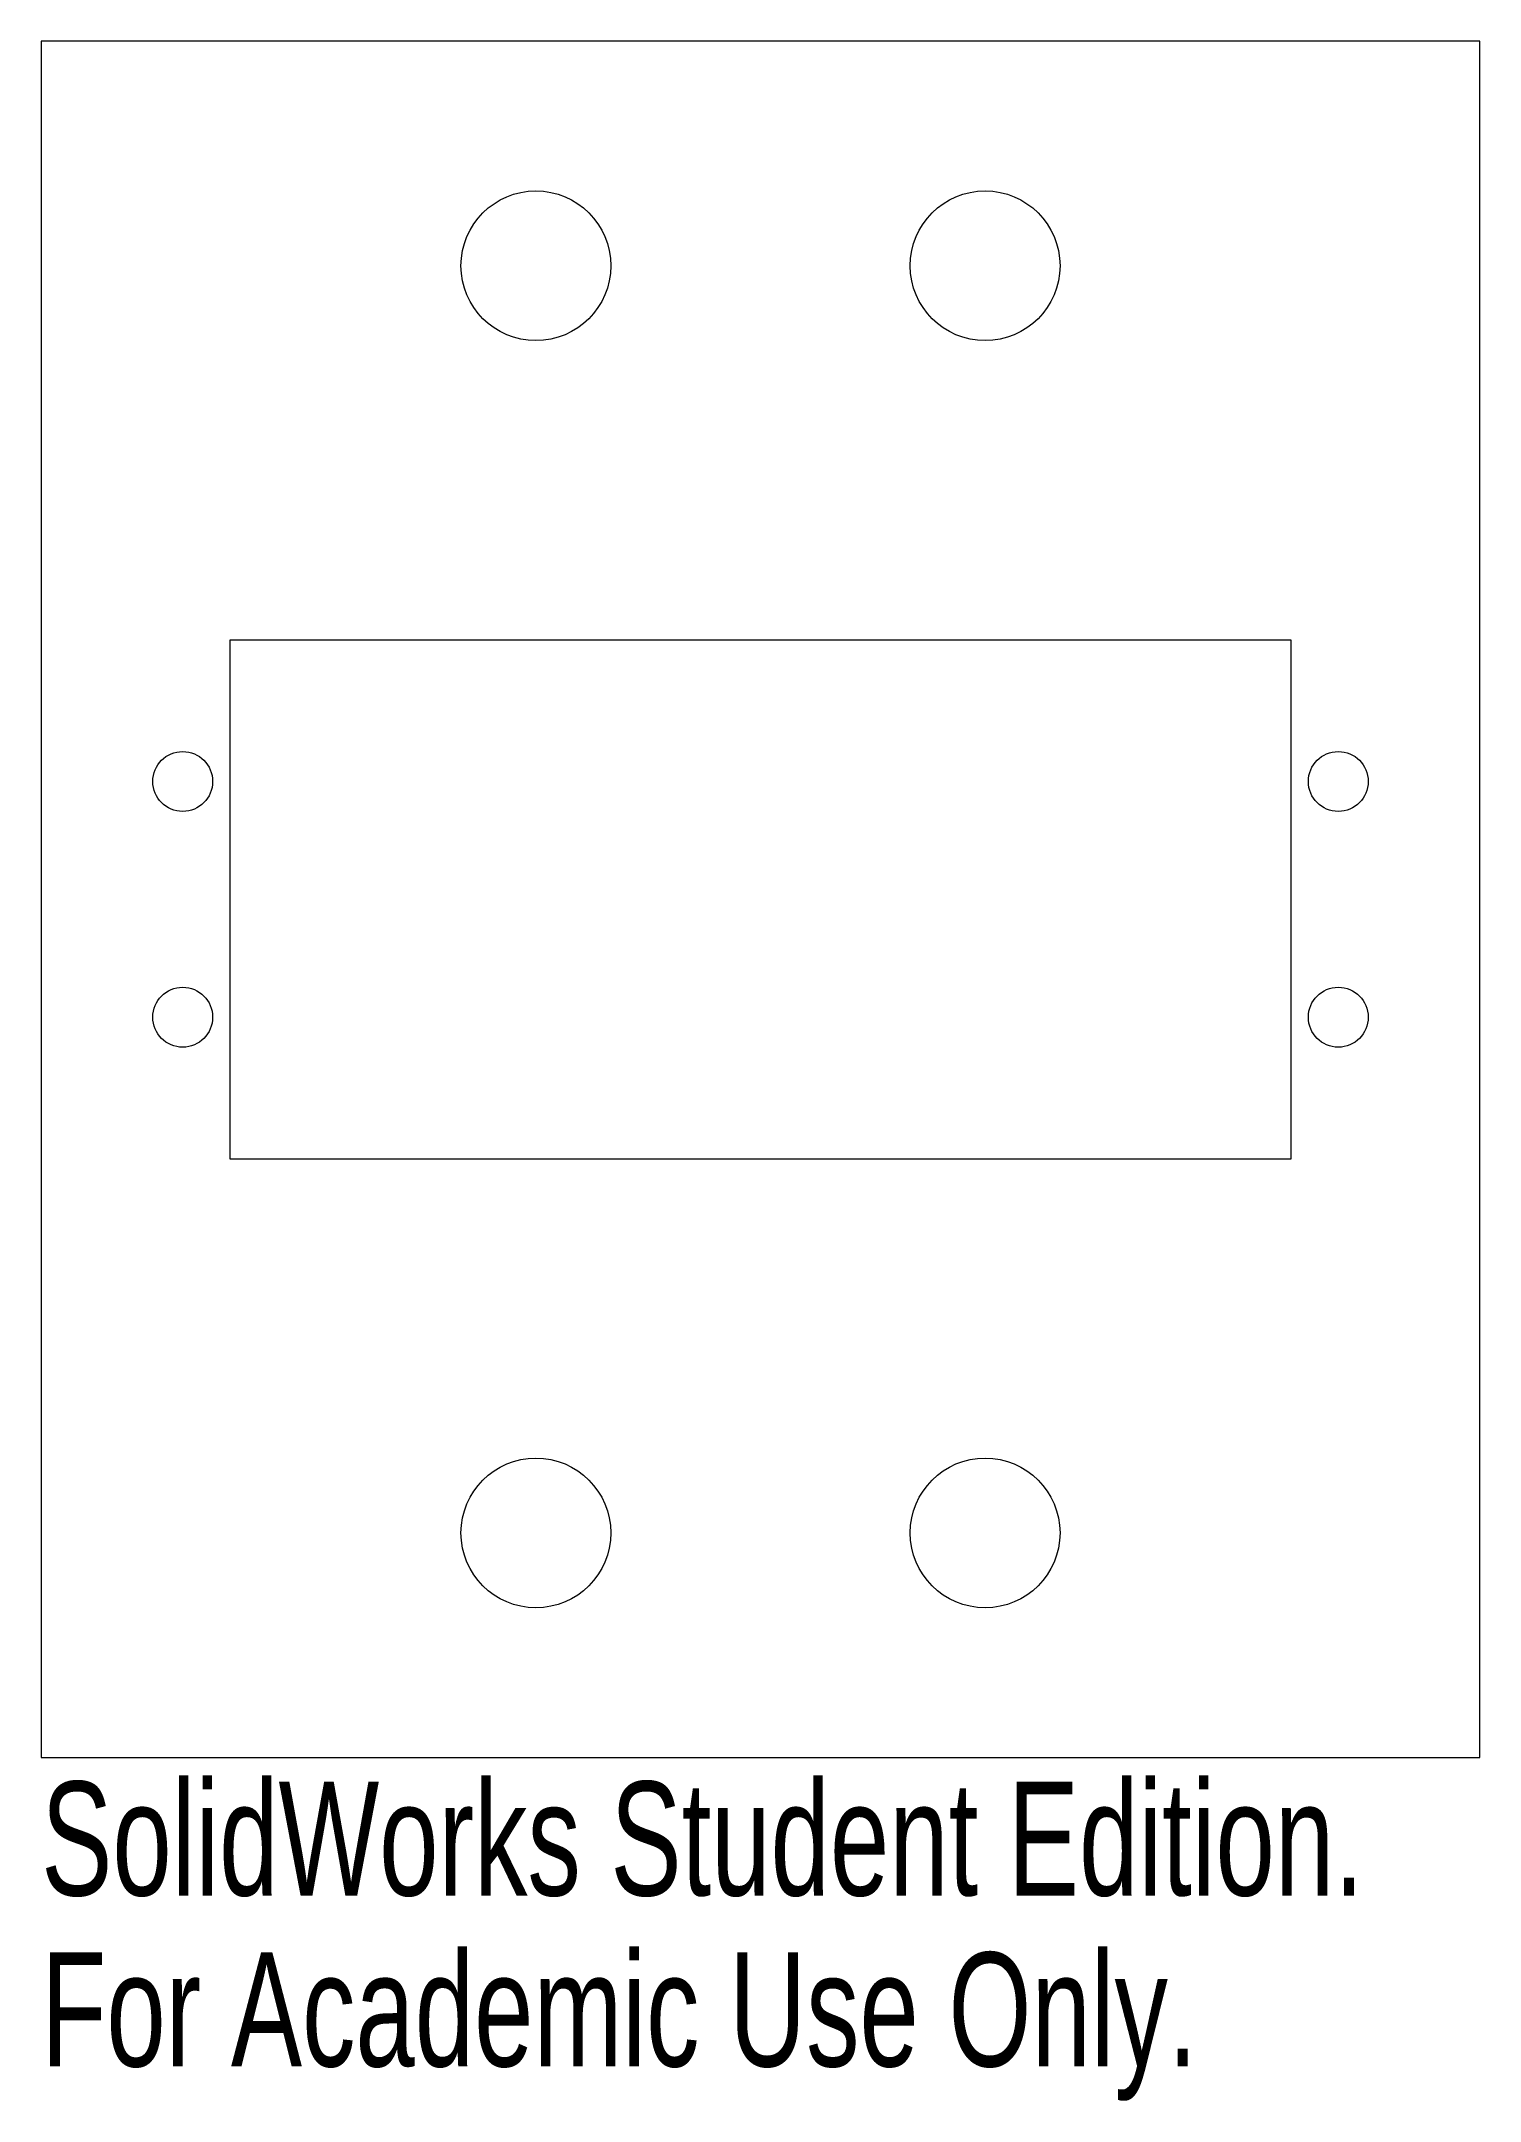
# Model space of a CAD drawing. Header units: millimetres. Extents: x -8 to 53, y -40 to 47.4.
import ezdxf

# ---------------------------------------------------------------- set-up
doc = ezdxf.new("R2010")
doc.units = ezdxf.units.MM
doc.styles.add('SLDTEXTSTYLE0', font='TXT', dxfattribs={"width": 0.7})

msp = doc.modelspace()

# ---------------------------------------------------------------- linework, layer by layer
at = {"color": 7, "linetype": 'Continuous', "lineweight": 15}
for p, q in [((53, 47.4), (-8, 47.4)), ((-8, 47.4), (-8, -25.4)), ((53, -25.4), (53, 47.4)), ((45, 22), (0, 22)), ((0, 22), (0, 0)), ((45, 0), (45, 22)), ((0, 0), (45, 0)), ((-8, -25.4), (53, -25.4))]:
    msp.add_line(p, q, dxfattribs=at)
for centre, radius in [((12.975, 37.875), 3.175), ((32.025, 37.875), 3.175), ((-2, 16), 1.27), ((47, 16), 1.27), ((-2, 6), 1.27), ((47, 6), 1.27), ((12.975, -15.875), 3.175), ((32.025, -15.875), 3.175)]:
    msp.add_circle(centre, radius, dxfattribs=at)

# ---------------------------------------------------------------- texts
at = {"color": 7, "linetype": 'Continuous', "char_height": 4.83362, "attachment_point": 1, "style": 'SLDTEXTSTYLE0'}
for s, insert in [('SolidWorks Student Edition.', (-8, -26.42)), ('For Academic Use Only.', (-8, -33.67))]:
    msp.add_mtext(s, dxfattribs=dict(at, insert=insert))

doc.saveas('drawing.dxf')
